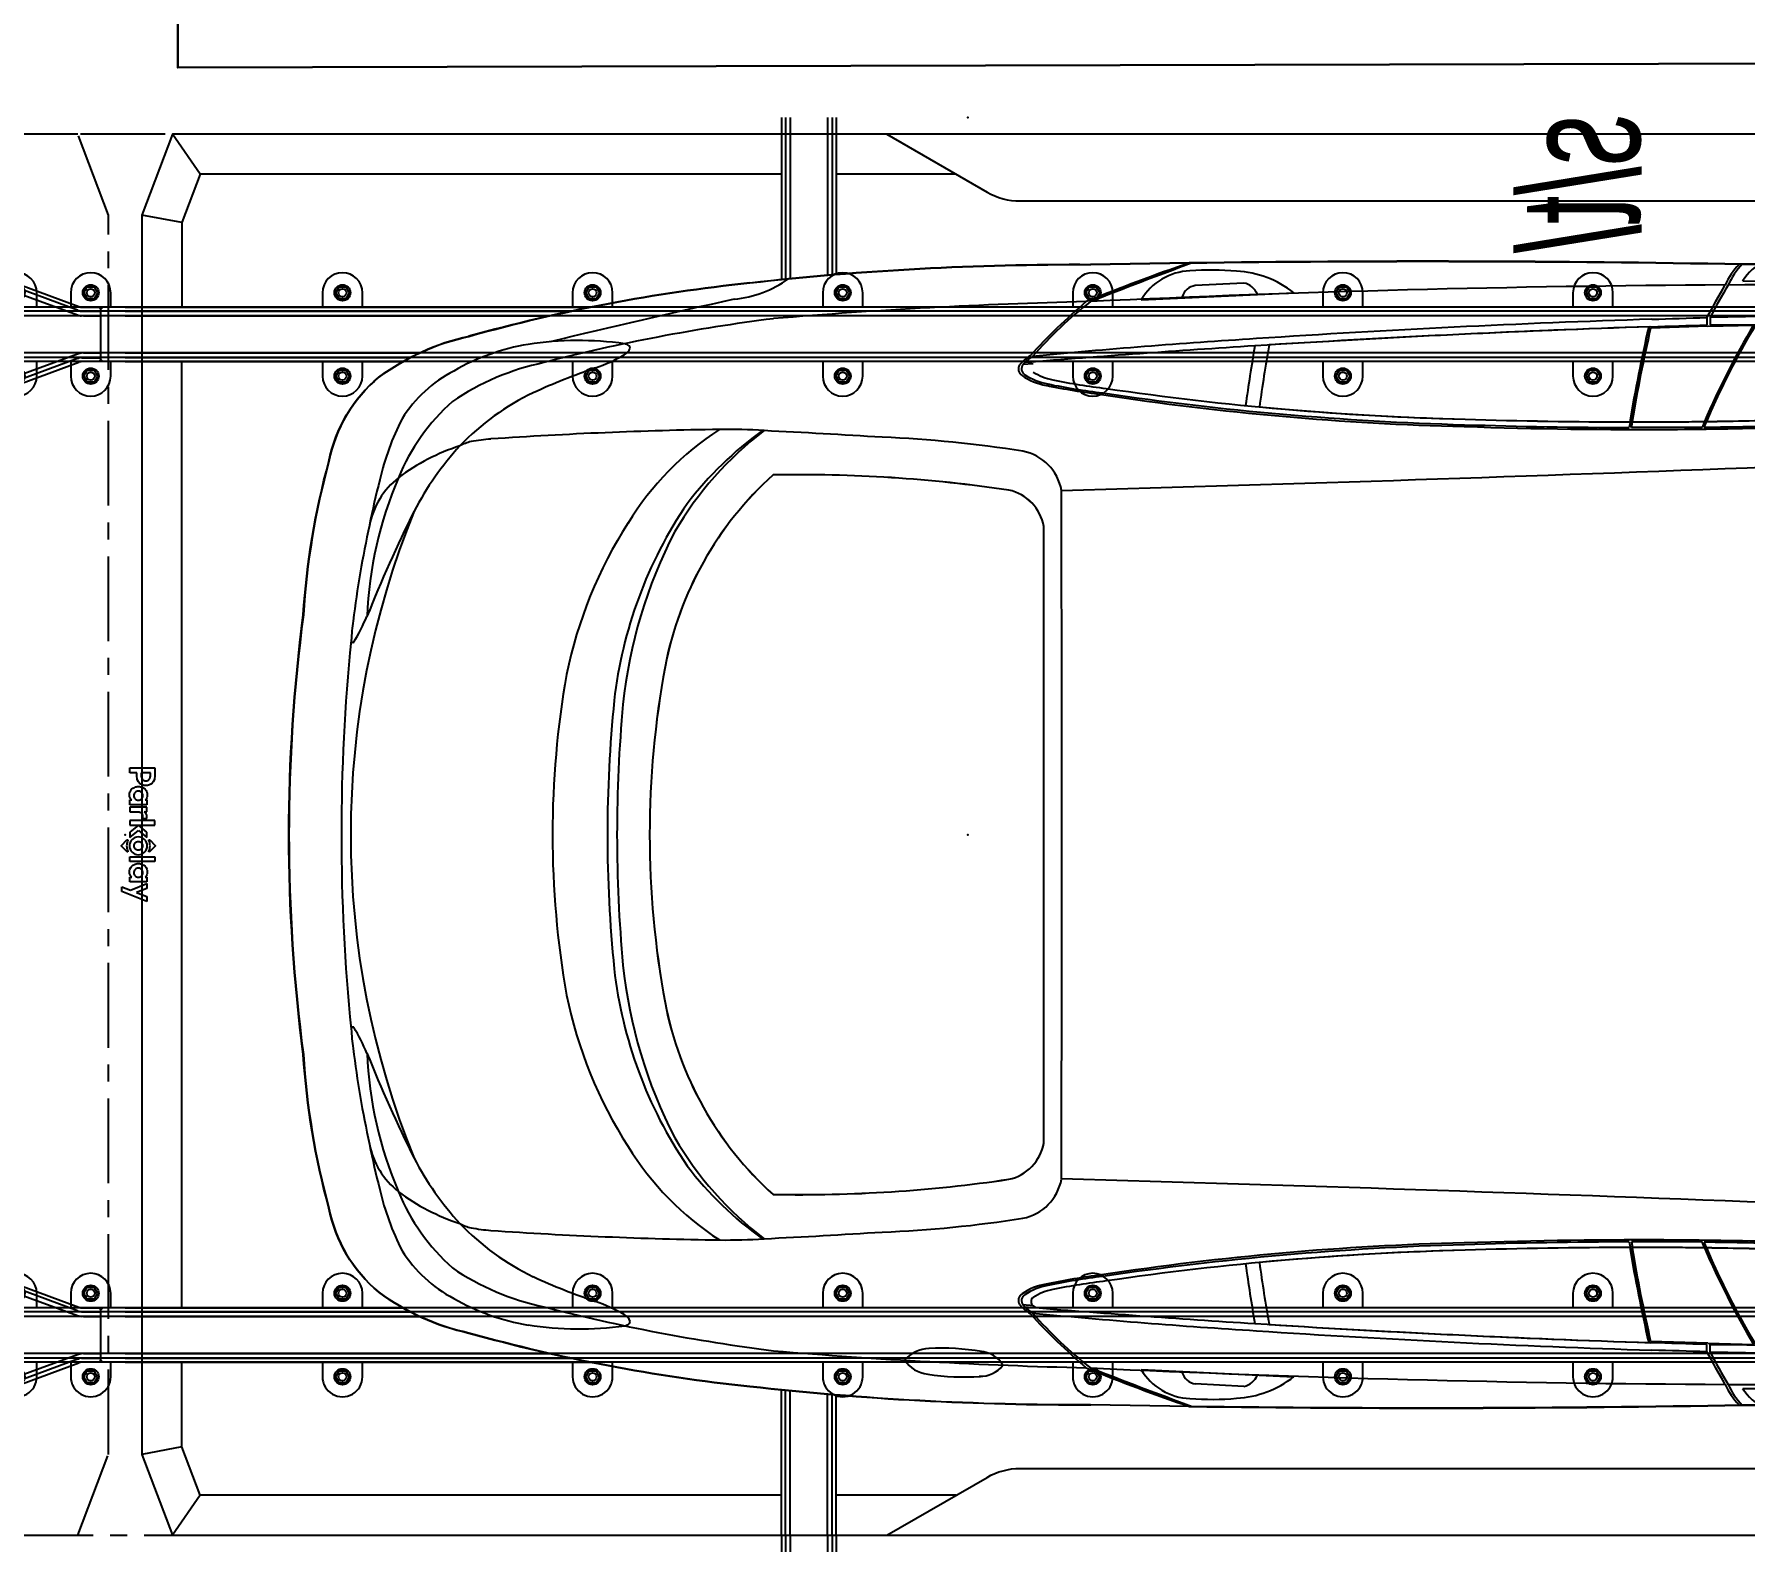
# Model space of a CAD drawing. Header units: metres. Extents: x 22161 to 254982, y -319656 to -11038.
# Drawn here: x 63845 to 64101.5, y -26076 to -25848.5 of the extents above; entities that cross this region are included whole.
import ezdxf

# ---------------------------------------------------------------- set-up
doc = ezdxf.new("R2010")
doc.units = ezdxf.units.M
doc.linetypes.add('CENTERX2', pattern=[20.32, 12.7, -2.54, 2.54, -2.54])
for name, color, linetype in [('A_Safety', 240, 'Continuous'), ('H_Hatch_Beton', 5, 'Continuous'), ('Hatch_Grey_1', 9, 'Continuous'), ('j', 4, 'Continuous'), ('PMX25-CAR', 254, 'Continuous'), ('PMX25-HELPER', 8, 'CENTERX2'), ('PMX25-LOGO', 7, 'Continuous')]:
    doc.layers.add(name, color=color, linetype=linetype)
for name, color, linetype, true_color in [('PMX25-MODEL', 7, 'Continuous', 0xf64b32), ('PMX25-RAIL', 7, 'Continuous', 0xffcc5a), ('PMX25-SDP', 7, 'Continuous', 0x00b7c8)]:
    doc.layers.add(name, color=color, linetype=linetype, true_color=true_color)
doc.styles.add('ITALIC', font='italic.shx')
doc.styles.add('V5_Heb_Normal', font='sivan_m.shx', dxfattribs={"height": 20})
doc.dimstyles.new('dim-a-100', dxfattribs={"dimtxt": 40, "dimasz": 1, "dimexe": 10, "dimexo": 0, "dimgap": 6, "dimtad": 0, "dimdec": 0, "dimrnd": 5, "dimzin": 0, "dimdsep": 46, "dimtxsty": 'ITALIC', "dimblk1": 'R', "dimblk2": 'R', "dimsah": 1, "dimcen": 0.01, "dimse1": 1, "dimse2": 1, "dimclrd": 1, "dimclrt": 3, "dimadec": 0, "dimazin": 0, "dimtfac": 1, "dimtdec": 0, "dimtix": 1, "dimtmove": 2, "dimatfit": 3, "dimldrblk": 'R', "dimfxl": 1, "dimtolj": 1, "dimtzin": 0, "dimarcsym": 0})

# ---------------------------------------------------------------- blocks, each defined once
blk = doc.blocks.new('R')
blk.add_line((0, 6), (0, -6))
blk.add_circle((0, 0), 2)
blk = doc.blocks.new('*D9490')
at = {"layer": 'Defpoints', "color": 0}
for p in [(22160.54, -11038.28), (254981.96, -319594.12), (254889.51, -319637.39)]:
    blk.add_point(p, dxfattribs=at)
at = {"layer": 'j', "color": 1, "lineweight": -2}
for p, q in [((254969.25, -319577.26), (254889.51, -319637.39)), ((254970.04, -319576.66), (254970.84, -319576.06)), ((254888.71, -319637.99), (254887.92, -319638.59))]:
    blk.add_line(p, q, dxfattribs=at)
for p, rotation in [((254969.25, -319577.26), 217.0216487905008), ((254889.51, -319637.39), 37.02164879050087)]:
    blk.add_blockref('R', p, dxfattribs=dict(at, rotation=rotation))
at = {"layer": 'j', "color": 3, "insert": (254929.38, -319607.33), "char_height": 40, "attachment_point": 5, "rotation": 217.0216, "style": 'ITALIC'}
blk.add_mtext('\\A1;100', dxfattribs=at)
blk = doc.blocks.new('RAIL-ANCHOR--TOP-COMP-PMX25')
at = {"layer": 'PMX25-RAIL'}
for p, q in [((-1.04, 12.5), (-0.52, 13.4)), ((-0.52, 13.4), (0.52, 13.4)), ((1.04, 12.5), (0.52, 13.4)), ((-3, 12.5), (-3, 10.32)), ((-0.52, 11.6), (-1.04, 12.5)), ((0.52, 11.6), (-0.52, 11.6)), ((1.04, 12.5), (0.52, 11.6)), ((3, 10.32), (3, 12.5)), ((-3, 2.17), (-3, 0)), ((-1.04, 0), (-0.52, 0.9)), ((-0.52, -0.9), (-1.04, 0)), ((-0.52, 0.9), (0.52, 0.9)), ((1.04, 0), (0.52, 0.9)), ((1.04, 0), (0.52, -0.9)), ((3, 0), (3, 2.17)), ((0.52, -0.9), (-0.52, -0.9))]:
    blk.add_line(p, q, dxfattribs=at)
for centre, radius in [((0, 12.5), 1.2), ((0, 12.5), 0.6), ((0, 0), 1.2), ((0, 0), 0.6)]:
    blk.add_circle(centre, radius, dxfattribs=at)
for centre, start, end in [((0, 12.5), 0, 180), ((0, 0), 180, 0)]:
    blk.add_arc(centre, 3, start, end, dxfattribs=at)
blk = doc.blocks.new('RAIL-JUNC--TOP-COMP-PMX25')
at = {"layer": 'PMX25-HELPER'}
blk.add_circle((0, 0), 7.5, dxfattribs=at)
at = {"layer": 'PMX25-RAIL'}
for p, q in [((-3.78, 20), (-4.08, 19.7)), ((-4.08, 17.11), (-4.08, 19.7)), ((-3.78, 20), (3.78, 20)), ((-3.49, 20), (-3.49, 17.11)), ((-2.78, 20), (-2.78, 17.11)), ((2.78, 20), (2.78, 17.11)), ((3.49, 20), (3.49, 17.11)), ((4.08, 19.7), (3.78, 20)), ((4.08, 19.7), (4.08, 17.11)), ((-4.18, 16.71), (-7.47, 7.82)), ((-6.91, 7.62), (-3.63, 16.51)), ((-2.92, 16.51), (-6.28, 7.38)), ((-4.18, 16.71), (-4.11, 16.9)), ((-3.56, 16.7), (-3.63, 16.51)), ((-2.92, 16.51), (-2.85, 16.7)), ((2.92, 16.51), (2.85, 16.7)), ((2.92, 16.51), (6.28, 7.38)), ((3.56, 16.7), (3.63, 16.51)), ((6.91, 7.62), (3.63, 16.51)), ((4.11, 16.9), (4.18, 16.71)), ((4.18, 16.71), (7.47, 7.82)), ((-7.82, 7.47), (-16.71, 4.18)), ((-16.51, 3.63), (-7.62, 6.91)), ((-7.38, 6.28), (-16.51, 2.92)), ((7.38, 6.28), (16.51, 2.92)), ((16.51, 3.63), (7.62, 6.91)), ((7.82, 7.47), (16.71, 4.18)), ((-19.7, 4.08), (-20, 3.78)), ((-20, 3.78), (-20, -3.78)), ((-17.11, 3.49), (-20, 3.49)), ((-17.41, 2.77), (-20, 2.77)), ((-19.7, 4.08), (-17.11, 4.08)), ((-17.41, 2.77), (-17.11, 2.77)), ((-16.9, 4.11), (-16.71, 4.18)), ((-16.51, 3.63), (-16.7, 3.56)), ((-16.51, 2.92), (-16.7, 2.85)), ((-16.7, 2.85), (-16.7, 2.85)), ((16.51, 3.63), (16.7, 3.56)), ((16.51, 2.92), (16.7, 2.85)), ((16.7, 2.85), (16.7, 2.85)), ((16.71, 4.18), (16.9, 4.11)), ((17.11, 4.08), (19.7, 4.08)), ((17.11, 3.49), (20, 3.49)), ((17.41, 2.77), (17.11, 2.77)), ((17.41, 2.77), (20, 2.77)), ((20, 3.78), (19.7, 4.08)), ((20, 3.78), (20, -3.78)), ((-17.41, -2.77), (-20, -2.77)), ((-17.11, -3.49), (-20, -3.49)), ((-20, -3.78), (-19.7, -4.08)), ((-17.11, -4.08), (-19.7, -4.08)), ((-17.41, -2.77), (-17.11, -2.77)), ((-16.71, -4.18), (-16.9, -4.11)), ((-7.82, -7.47), (-16.71, -4.18)), ((-16.51, -2.92), (-16.7, -2.85)), ((-16.7, -2.85), (-16.7, -2.85)), ((-16.51, -3.63), (-16.7, -3.56)), ((-7.38, -6.28), (-16.51, -2.92)), ((-16.51, -3.63), (-7.62, -6.91)), ((7.38, -6.28), (16.51, -2.92)), ((16.51, -3.63), (7.62, -6.91)), ((7.82, -7.47), (16.71, -4.18)), ((16.51, -2.92), (16.7, -2.85)), ((16.51, -3.63), (16.7, -3.56)), ((16.7, -2.85), (16.7, -2.85)), ((16.9, -4.11), (16.71, -4.18)), ((17.41, -2.77), (17.11, -2.77)), ((17.11, -3.49), (20, -3.49)), ((19.7, -4.08), (17.11, -4.08)), ((17.41, -2.77), (20, -2.77)), ((19.7, -4.08), (20, -3.78)), ((-6.91, -7.62), (-3.63, -16.51)), ((-2.92, -16.51), (-6.28, -7.38)), ((2.92, -16.51), (6.28, -7.38)), ((6.91, -7.62), (3.63, -16.51)), ((-4.18, -16.71), (-7.47, -7.82)), ((4.18, -16.71), (7.47, -7.82)), ((-4.11, -16.9), (-4.18, -16.71)), ((-4.08, -19.7), (-4.08, -17.11)), ((-3.56, -16.7), (-3.63, -16.51)), ((-3.49, -20), (-3.49, -17.11)), ((-2.92, -16.51), (-2.85, -16.7)), ((-2.78, -20), (-2.78, -17.11)), ((2.78, -20), (2.78, -17.11)), ((2.92, -16.51), (2.85, -16.7)), ((3.49, -20), (3.49, -17.11)), ((3.56, -16.7), (3.63, -16.51)), ((4.08, -17.11), (4.08, -19.7)), ((4.18, -16.71), (4.11, -16.9)), ((-4.08, -19.7), (-3.78, -20)), ((-3.78, -20), (3.78, -20)), ((3.78, -20), (4.08, -19.7))]:
    blk.add_line(p, q, dxfattribs=at)
for centre, radius, start, end in [((-4.69, 17.11), 0.608, 340.2908, 0.007), ((-4.7, 17.11), 1.22, 340.2908, 0.007), ((-3.99, 17.11), 1.22, 340.2908, 0.007), ((3.99, 17.11), 1.22, 179.993, 199.7092), ((4.7, 17.11), 1.22, 179.993, 199.7092), ((4.69, 17.11), 0.608, 179.993, 199.7092), ((-8.03, 8.03), 0.6, 290.2974, 339.7026), ((8.03, 8.03), 0.6, 200.2974, 249.7026), ((-8.03, 8.03), 1.19, 290.2974, 339.7026), ((-8.03, 8.03), 1.87, 290.2974, 339.7131), ((8.03, 8.03), 1.87, 200.2869, 249.7026), ((8.03, 8.03), 1.19, 200.2974, 249.7026), ((-17.11, 4.69), 0.608, 269.993, 289.7092), ((-17.11, 4.7), 1.22, 269.993, 289.7092), ((17.11, 4.7), 1.22, 250.2908, 270.007), ((17.11, 4.69), 0.608, 250.2908, 270.007), ((-17.11, -4.7), 1.22, 70.2908, 90.007), ((-17.11, -4.69), 0.608, 70.2908, 90.007), ((17.11, -4.7), 1.22, 89.993, 109.7092), ((17.11, -4.69), 0.608, 89.993, 109.7092), ((-8.03, -8.03), 0.6, 20.2974, 69.7026), ((-8.03, -8.03), 1.19, 20.2974, 69.7026), ((-8.03, -8.03), 1.87, 20.2869, 69.7026), ((8.03, -8.03), 1.87, 110.2974, 159.7131), ((8.03, -8.03), 1.19, 110.2974, 159.7026), ((8.03, -8.03), 0.6, 110.2974, 159.7026), ((-4.69, -17.11), 0.608, 359.993, 19.7092), ((-4.7, -17.11), 1.22, 359.993, 19.7092), ((-3.99, -17.11), 1.22, 359.993, 19.7092), ((3.99, -17.11), 1.22, 160.2908, 180.007), ((4.7, -17.11), 1.22, 160.2908, 180.007), ((4.69, -17.11), 0.608, 160.2908, 180.007)]:
    blk.add_arc(centre, radius, start, end, dxfattribs=at)
at = {"layer": 'PMX25-RAIL', "extrusion": (0, 0, -1)}
for centre, major_axis in [((-17.11, 3.96), (1.18, 0.2)), ((17.11, -3.96), (-1.18, -0.2))]:
    blk.add_ellipse(centre, major_axis=major_axis, ratio=0.985726, start_param=1.383891, end_param=1.732957, dxfattribs=at)
at = {"layer": 'PMX25-RAIL'}
for centre, major_axis in [((17.11, 3.96), (-1.18, 0.2)), ((-17.11, -3.96), (1.18, -0.2))]:
    blk.add_ellipse(centre, major_axis=major_axis, ratio=0.985726, start_param=1.383891, end_param=1.732957, dxfattribs=at)
blk = doc.blocks.new('RAIL---TOP-COM-PMX25')
at = {"layer": 'PMX25-RAIL'}
for p, q in [((-130, 78.47), (130, 78.47)), ((-130, 77.77), (130, 77.77)), ((-129.7, 79.07), (129.7, 79.07)), ((129.7, 79.07), (130, 78.78)), ((-130, 72.22), (130, 72.22)), ((-130, 71.52), (130, 71.52)), ((-129.7, 70.92), (129.7, 70.92)), ((130, 71.22), (129.7, 70.92)), ((-130, -71.53), (130, -71.53)), ((-129.7, -70.93), (129.7, -70.93)), ((129.7, -70.93), (130, -71.22)), ((-130, -72.23), (130, -72.23)), ((-130, -77.78), (130, -77.78)), ((-130, -78.48), (130, -78.48)), ((-129.7, -79.07), (129.7, -79.07)), ((130, -78.78), (129.7, -79.07))]:
    blk.add_line(p, q, dxfattribs=at)
for name, p in [('RAIL-JUNC--TOP-COMP-PMX25', (150, 75)), ('RAIL-JUNC--TOP-COMP-PMX25', (150, -75)), ('RAIL-ANCHOR--TOP-COMP-PMX25', (-236.25, -81.25)), ('RAIL-ANCHOR--TOP-COMP-PMX25', (-93.75, -81.25)), ('RAIL-ANCHOR--TOP-COMP-PMX25', (-56.25, -81.25)), ('RAIL-ANCHOR--TOP-COMP-PMX25', (-18.75, -81.25)), ('RAIL-ANCHOR--TOP-COMP-PMX25', (18.75, -81.25)), ('RAIL-ANCHOR--TOP-COMP-PMX25', (56.25, -81.25)), ('RAIL-ANCHOR--TOP-COMP-PMX25', (93.75, -81.25)), ('RAIL-ANCHOR--TOP-COMP-PMX25', (131.5, -81.25))]:
    blk.add_blockref(name, p, dxfattribs=at)
for p, rotation in [((-236.25, 81.25), 180), ((-93.75, 81.25), 180), ((-56.25, 81.25), 180), ((-18.75, 81.25), 180), ((18.75, 81.25), 179.9999999999993), ((56.25, 81.25), 179.9999999999993), ((93.75, 81.25), 179.9999999999993), ((131.5, 81.25), 179.9999999999993)]:
    blk.add_blockref('RAIL-ANCHOR--TOP-COMP-PMX25', p, dxfattribs=dict(at, rotation=rotation))
blk = doc.blocks.new('*U13194')
at = {"layer": 'PMX25-HELPER'}
blk.add_lwpolyline([(-250, -92.89), (-245.41, -105), (245.41, -105), (250, -92.89), (250, 92.89), (245.41, 105), (-245.41, 105), (-250, 92.89)], close=True, dxfattribs=at)
for p in [(-252.5, 0), (0, 0), (0, -107.5)]:
    blk.add_point(p, dxfattribs=at)
at = {"layer": 'PMX25-RAIL'}
for p, q in [((-252.5, 79.07), (-170.5, 79.07)), ((-252.5, 78.47), (-170.5, 78.47)), ((-252.5, 77.77), (-170.5, 77.77)), ((-252.5, 72.22), (-170.5, 72.22)), ((-252.5, 71.52), (-170.5, 71.52)), ((-252.5, 70.92), (-170.5, 70.92)), ((-252.5, -70.93), (-170.5, -70.93)), ((-252.5, -71.53), (-170.5, -71.53)), ((-252.5, -72.23), (-170.5, -72.23)), ((-252.5, -77.78), (-170.5, -77.78)), ((-252.5, -78.48), (-170.5, -78.48)), ((-252.5, -79.07), (-170.5, -79.07))]:
    blk.add_line(p, q, dxfattribs=at)
blk.add_blockref('RAIL---TOP-COM-PMX25', (0, 0))
blk = doc.blocks.new('CAR-SEDAN--TOP-DECOR-PMX25')
at = {"layer": 'PMX25-CAR'}
for p, q in [((92.9, 85.71), (107.74, 85.46)), ((9.97, 83), (-12.95, 83.04)), ((84.76, 82.7), (92.06, 82.33)), ((100.16, 80.18), (77.27, 81.25)), ((14.85, 76.42), (-61.83, 77.04)), ((14.85, 77.54), (14.85, 76.43)), ((15.35, 77.53), (15.35, 76.44)), ((15.21, 76.22), (8.34, 76.4)), ((15.21, 76.22), (23.78, 75.96)), ((116.35, 70.61), (116.01, 70.9)), ((116.35, 70.61), (117.89, 70.47)), ((117.61, 70.77), (117.89, 70.47)), ((15.7, 61.95), (16.07, 61.05)), ((26.63, 61.05), (26.5, 61.88)), ((16.07, 61.05), (26.63, 61.05)), ((114.77, 46.21), (114.77, -46.21)), ((15.7, -61.95), (16.07, -61.05)), ((16.07, -61.05), (26.63, -61.05)), ((26.63, -61.05), (26.5, -61.88)), ((116.35, -70.61), (117.89, -70.47)), ((117.61, -70.77), (117.89, -70.47)), ((14.85, -76.42), (-61.83, -77.04)), ((15.21, -76.22), (8.34, -76.4)), ((14.85, -77.54), (14.85, -76.43)), ((15.21, -76.22), (23.78, -75.96)), ((15.35, -77.53), (15.35, -76.44)), ((100.16, -80.18), (77.27, -81.25)), ((9.97, -83), (-12.95, -83.04)), ((84.76, -82.7), (92.06, -82.33)), ((92.9, -85.71), (107.74, -85.46))]:
    blk.add_line(p, q, dxfattribs=at)
blk.add_lwpolyline([(7.44, 85.55, -0.000309), (10.04, 85.52, -0.008053), (92.9, 85.71), (107.74, 85.46, -0.029408), (158.85, 82.71, -0.042052), (200.97, 74.71, -0.105095), (214.46, 68.59, -0.171896), (221.96, 55.97, -0.050927), (225.79, 32.94, -0.065564), (225.79, -32.94, -0.050927), (221.96, -55.97, -0.171896), (214.46, -68.59, -0.105095), (200.97, -74.71, -0.042052), (158.85, -82.71, -0.029408), (107.74, -85.46), (92.9, -85.71, -0.008053), (10.04, -85.52, -0.000309), (7.44, -85.55, -0.150488)], format="xyb", dxfattribs=at)
for points in [[(-61.83, 77.04), (-69.56, 76.9), (-67.01, 70.6, 0.014822), (-33.89, 64.94, 0.030043), (2.58, 62.22, 0.004063), (15.41, 61.95, 0.035411), (8, 76.48)], [(24.02, 76.14, -0.016235), (26.84, 61.88, 0.00745), (51.57, 62.29, 0.017199), (82.43, 64.13, 0.008624), (80.99, 73.42, 0.007485)], [(119.99, 51.66, 0.304088), (114.77, 46.21), (114.77, -46.21, 0.304088), (119.99, -51.66, 0.041268), (155.35, -53.93, 0.163886), (171.55, -25.17, 0.091893), (171.55, 25.17, 0.163886), (155.35, 53.93, 0.041268)], [(-33.89, -64.94, 0.014822), (-67.01, -70.6), (-69.56, -76.9), (-61.83, -77.04), (8, -76.48, 0.035411), (15.41, -61.95, 0.004063), (2.58, -62.22, 0.030043)], [(26.84, -61.88, -0.016235), (24.02, -76.14, 0.007485), (80.99, -73.42, 0.008624), (82.43, -64.13, 0.017199), (51.57, -62.29, 0.00745)]]:
    blk.add_lwpolyline(points, format="xyb", close=True, dxfattribs=at)
for centre, radius, start, end in [((2.6, 78.21), 8.8, 33.0251, 90.7991), ((-18.09, -2016.01), 2101.72, 89.23306, 89.30384), ((57.56, -2486.34), 2572.3, 89.21283, 91.05848), ((2.65, 78.26), 10.35, 23.5779, 44.4636), ((1.91, 77.34), 11.85, 25.2884, 43.4409), ((89.55, 45.56), 39.09, 85.1459, 95.4212), ((-279.21, -917.89), 1070.23, 68.80125, 69.67692), ((6.92, -167.26), 267.19, 67.6811, 71.2298), ((109.94, -350.04), 435.5, 83.5521, 90.29), ((-4.41, -5391.94), 5474.37, 89.82676, 90.65722), ((-52.81, 43.02), 75.96, 27.0266, 31.2322), ((0.71, -2199.41), 2281.85, 87.31052, 89.70092), ((380.81, 284.7), 420.1, 208.7857, 209.5474), ((86.59, 69.48), 15.01, 92.8336, 128.4058), ((85.39, 79.88), 2.89, 102.5121, 156.3046), ((91.62, 79.86), 2.51, 18.3022, 80.0312), ((92.58, 75.72), 8.8, 30.4462, 88.2202), ((132.45, -171.21), 255.29, 74.431, 84.063), ((66.44, 27.68), 66.62, 41.3553, 51.6379), ((89.55, -698.99), 779.13, 85.15985, 88.61477), ((50.7, 11.52), 89.47, 42.3548, 49.8521), ((124.27, 77), 4.2, 87.5979, 143.4152), ((126.78, 46.99), 34.3, 80.9538, 94.1886), ((131.65, 76.08), 4.81, 34.0026, 83.7533), ((-34.75, -2318.22), 2396.27, 88.81394, 90.83629), ((108.58, 2941.38), 2865.37, 268.13548, 268.30047), ((-31.97, -1655.66), 1733.83, 86.20281, 88.16358), ((124.5, 81.66), 4.2, 210.8879, 266.7052), ((129.98, 111.28), 34.3, 260.1145, 273.3493), ((131.93, 81.85), 4.81, 270.5498, 320.3005), ((120.49, -197.99), 277.54, 75.5537, 82.7962), ((-90.75, 16.97), 115.3, 22.4976, 31.0717), ((-90.47, 16.97), 115.3, 22.9596, 31.0262), ((44.67, 819.76), 743.9, 267.74093, 268.38698), ((-38.56, -1828.16), 1905.33, 86.33841, 88.1264), ((-194.41, 25.64), 223.91, 9.3153, 12.9871), ((-194.12, 25.64), 223.91, 9.0956, 13.0385), ((193.31, 39.9), 35.64, 53.5971, 77.5949), ((-187.4, 27.17), 272.35, 7.7985, 9.7757), ((18.61, -953.11), 1029.48, 84.54654, 86.42201), ((-183.03, 27.41), 270.07, 7.8575, 9.7787), ((-40.59, -1863.66), 1940.89, 85.32494, 86.34579), ((177.24, 72.93), 0.469, 129.2513, 176.9497), ((178.45, 73.54), 1.78, 199.2077, 244.3684), ((178.1, 71.73), 1.95, 104.9203, 126.3831), ((184.48, 24.02), 50.06, 81.2711, 97.8931), ((190.51, 94.4), 25.87, 240.2717, 250.7282), ((186.64, 40.72), 33.23, 60.0524, 80.5948), ((111.73, 76.66), 8.64, 281.3583, 302.3899), ((115.88, 69.99), 0.786, 307.5335, 52.783), ((112.71, 65.87), 6.93, 45.0659, 57.3941), ((113.26, 66.13), 6.69, 39.9295, 57.8756), ((117.1, 69.84), 1.01, 299.4491, 38.8727), ((117.47, 69.8), 1.11, 299.3514, 34.4026), ((148.77, -26.76), 102.28, 65.4151, 71.057), ((181.75, 32.93), 38.67, 55.877, 78.0896), ((193.93, 51.64), 20.15, 32.1506, 62.5032), ((40.15, 511.61), 449.47, 271.4558, 278.3489), ((93.61, 166.1), 99.9, 276.7852, 281.4395), ((93.66, 167.07), 101.59, 276.9364, 281.6426), ((93.58, 167.95), 102.72, 277.0023, 281.7071), ((112.12, 77.58), 10.22, 281.5451, 302.4414), ((112.71, 76.73), 9.53, 280.3524, 303.9003), ((200.4, 51.69), 21.98, 11.2056, 50.22), ((38.45, 523.63), 462.36, 271.641, 278.3926), ((41.02, 491.93), 430.88, 271.423, 278.6866), ((174.96, 32.14), 37.84, 43.7152, 64.3709), ((182.32, 41.42), 31.62, 22.4936, 48.0772), ((25.63, 851.85), 789.97, 268.32799, 269.25734), ((25.63, 851.85), 789.97, 269.27979, 269.55469), ((25.68, 892.06), 830.18, 269.57288, 270.05711), ((25.68, 892.06), 830.18, 270.07421, 271.78768), ((175.84, 44.38), 39.48, 12.9085, 27.0964), ((25.17, 834.52), 773.77, 268.31692, 269.60026), ((25.29, 839.27), 778.24, 268.31952, 269.29918), ((25.13, 878.59), 817.84, 269.62504, 271.86362), ((25.29, 879.47), 818.43, 270.11773, 271.848), ((146.32, -121.67), 181.4, 92.3174, 99.017), ((238.15, -1542.03), 1604.67, 92.90937, 93.54287), ((162.27, -27.42), 88.18, 89.2731, 93.6198), ((125.23, 19.24), 51.95, 30.2777, 52.7207), ((125.29, 16.73), 54.1, 37.4412, 54.1701), ((153.16, -599.43), 660.26, 86.13621, 89.11285), ((139.54, 23.72), 44.04, 31.4915, 57.2212), ((195.54, 31.49), 27.91, 79.4948, 85.6599), ((119.27, 50.35), 7.27, 100.9038, 169.9775), ((198.64, 51.37), 7.83, 62.0609, 75.2343), ((192.41, 27.84), 32.02, 53.3329, 71.9981), ((167.87, 26.76), 46.69, 27.7511, 42.4711), ((377.05, 9593.06), 9545.13, 267.772041, 268.409436), ((151.4, -161.06), 215.02, 88.9472, 98.3998), ((120.76, 15.5), 51.7, 10.7856, 48.0145), ((111.11, 25.71), 114.9, 3.6064, 15.2679), ((36582.53, 0), 36470.46, 179.918916, 180.081084), ((121.44, 45.05), 6.77, 102.4032, 170.0587), ((204.01, 44.04), 12.09, 11.1246, 51.5606), ((157.38, 30.31), 58.91, 2.3622, 23.2046), ((70.22, 16.77), 148.64, 11.4902, 14.1867), ((113.57, 12.6), 66.04, 6.5279, 34.0955), ((121.46, 10.92), 66.16, 11.4325, 32.7677), ((90.07, 0), 128.61, 337.8449, 22.1551), ((30.73, -40.87), 199.58, 21.6408, 26.6018), ((71.88, 14.49), 147.48, 6.8321, 12.4866), ((106.09, 12.14), 72.15, 5.882, 27.4799), ((248.58, 46.72), 35.23, 203.3989, 210.465), ((179.01, 26.54), 39.69, 3.7238, 7.9632), ((-24.32, 0), 252.26, 352.4977, 7.5023), ((218.35, 29.1), 0.27, 239.4556, 4.0705), ((-68.02, 0.01), 288.11, 354.2027, 5.7986), ((35.73, 0), 138.13, 349.4993, 10.5007), ((50.76, 0), 137.67, 349.9468, 10.0532), ((-34, 0), 212.76, 354.7316, 5.2684), ((-16.94, 0), 197.14, 354.1451, 5.8549), ((113.57, -12.6), 66.04, 325.9045, 353.4721), ((106.09, -12.14), 72.15, 332.5201, 354.118), ((120.76, -15.5), 51.7, 311.9855, 349.2144), ((121.46, -10.92), 66.16, 327.2323, 348.5675), ((248.58, -46.72), 35.23, 149.535, 156.6011), ((218.35, -29.1), 0.27, 355.9295, 120.5444), ((179.01, -26.54), 39.69, 352.0368, 356.2762), ((30.73, 40.87), 199.58, 333.3982, 338.3592), ((157.38, -30.31), 58.91, 336.7954, 357.6378), ((71.88, -14.49), 147.48, 347.5134, 353.1679), ((111.11, -25.71), 114.9, 344.7321, 356.3936), ((125.23, -19.24), 51.95, 307.2793, 329.7223), ((121.44, -45.05), 6.77, 189.9413, 257.5968), ((139.54, -23.72), 44.04, 302.7788, 328.5085), ((167.87, -26.76), 46.69, 317.5289, 332.2489), ((204.01, -44.04), 12.09, 308.4394, 348.8754), ((70.22, -16.77), 148.64, 345.8133, 348.5098), ((125.29, -16.73), 54.1, 305.8299, 322.5588), ((377.05, -9593.06), 9545.13, 91.590564, 92.227959), ((119.27, -50.35), 7.27, 190.0225, 259.0962), ((151.4, 161.06), 215.02, 261.6002, 271.0528), ((192.41, -27.84), 32.02, 288.0019, 306.6671), ((182.32, -41.42), 31.62, 311.9228, 337.5064), ((175.84, -44.38), 39.48, 332.9036, 347.0915), ((200.4, -51.69), 21.98, 309.78, 348.7944), ((146.32, 121.67), 181.4, 260.983, 267.6826), ((174.96, -32.14), 37.84, 295.6291, 316.2848), ((195.54, -31.49), 27.91, 274.3401, 280.5052), ((198.64, -51.37), 7.83, 284.7657, 297.9391), ((25.17, -834.52), 773.77, 90.39974, 91.68308), ((25.29, -839.27), 778.24, 90.70082, 91.68048), ((-90.75, -16.97), 115.3, 328.9283, 337.5024), ((25.13, -878.59), 817.84, 88.13638, 90.37496), ((-194.12, -25.64), 223.91, 346.9615, 350.9044), ((25.29, -879.47), 818.43, 88.152, 89.88227), ((38.45, -523.63), 462.36, 81.6074, 88.359), ((41.02, -491.93), 430.88, 81.3134, 88.577), ((238.15, 1542.03), 1604.67, 266.45713, 267.09063), ((162.27, 27.42), 88.18, 266.3802, 270.7269), ((153.16, 599.43), 660.26, 270.88715, 273.86379), ((25.63, -851.85), 789.97, 90.74266, 91.67201), ((-90.47, -16.97), 115.3, 328.9738, 337.0404), ((25.63, -851.85), 789.97, 90.44531, 90.72021), ((25.68, -892.06), 830.18, 89.94289, 90.42712), ((-194.41, -25.64), 223.91, 347.0129, 350.6847), ((25.68, -892.06), 830.18, 88.21232, 89.92579), ((40.15, -511.61), 449.47, 81.6511, 88.5442), ((193.93, -51.64), 20.15, 297.4968, 327.8494), ((-187.4, -27.17), 272.35, 350.2243, 352.2015), ((-183.03, -27.41), 270.07, 350.2213, 352.1425), ((93.66, -167.07), 101.59, 78.3574, 83.0636), ((93.58, -167.95), 102.72, 78.2929, 82.9977), ((148.77, 26.76), 102.28, 288.943, 294.5849), ((181.75, -32.93), 38.67, 281.9104, 304.123), ((93.61, -166.1), 99.9, 78.5605, 83.2148), ((111.73, -76.66), 8.64, 57.6101, 78.6417), ((112.12, -77.58), 10.22, 57.5586, 78.4549), ((112.71, -76.73), 9.53, 56.0997, 79.6476), ((117.1, -69.84), 1.01, 321.1273, 60.5509), ((117.47, -69.8), 1.11, 325.5974, 60.6486), ((193.31, -39.9), 35.64, 282.4051, 306.4029), ((18.61, 953.11), 1029.48, 273.57799, 275.45346), ((-40.59, 1863.66), 1940.89, 273.65421, 274.67506), ((66.44, -27.68), 66.62, 308.3621, 318.6447), ((50.7, -11.52), 89.47, 310.1479, 317.6452), ((112.71, -65.87), 6.93, 302.6059, 314.9341), ((113.26, -66.13), 6.69, 302.1244, 320.0705), ((120.49, 197.99), 277.54, 277.2038, 284.4463), ((190.51, -94.4), 25.87, 109.2718, 119.7283), ((186.64, -40.72), 33.23, 279.4052, 299.9476), ((-31.97, 1655.66), 1733.83, 271.83642, 273.79719), ((-38.56, 1828.16), 1905.33, 271.8736, 273.66159), ((-234.39, 1694.69), 1818.51, 282.56403, 283.45609), ((178.45, -73.54), 1.78, 115.6316, 160.7923), ((177.24, -72.93), 0.469, 183.0503, 230.7487), ((178.1, -71.73), 1.95, 233.6169, 255.0797), ((184.48, -24.02), 50.06, 262.1069, 278.7289), ((44.67, -819.76), 743.9, 91.61302, 92.25907), ((132.45, 171.21), 255.29, 275.937, 285.569), ((-34.75, 2318.22), 2396.27, 269.16371, 271.18606), ((-52.81, -43.02), 75.96, 328.7678, 332.9734), ((380.81, -284.7), 420.1, 150.4526, 151.2143), ((108.58, -2941.38), 2865.37, 91.69953, 91.86452), ((89.55, 698.99), 779.13, 271.38523, 274.84015), ((-4.41, 5391.94), 5474.37, 269.34278, 270.17324), ((0.71, 2199.41), 2281.85, 270.29908, 272.68948), ((86.59, -69.48), 15.01, 231.5942, 267.1664), ((85.39, -79.88), 2.89, 203.6954, 257.4879), ((91.62, -79.86), 2.51, 279.9688, 341.6978), ((-279.21, 917.89), 1070.23, 290.32308, 291.19875), ((92.58, -75.72), 8.8, 271.7798, 329.5538), ((6.92, 167.26), 267.19, 288.7702, 292.3189), ((162.84, -97.04), 16.85, 95.6452, 125.5224), ((2.6, -78.21), 8.8, 269.2009, 326.9749), ((2.65, -78.26), 10.35, 315.5364, 336.4221), ((1.91, -77.34), 11.85, 316.5591, 334.7116), ((89.55, -45.56), 39.09, 264.5788, 274.8541), ((109.94, 350.04), 435.5, 269.71, 276.4479), ((-18.09, 2016.01), 2101.72, 270.69616, 270.76694), ((57.56, 2486.34), 2572.3, 268.94152, 270.78717)]:
    blk.add_arc(centre, radius, start, end, dxfattribs=at)
blk = doc.blocks.new('LOGO----DECOR-PMX25')
at = {"layer": 'PMX25-LOGO'}
for p, q in [((-10, 2.13), (-8.71, 2.13)), ((-10, -1.62), (-10, 2.13)), ((-9.29, 1.47), (-9.29, 0.11)), ((-8.76, 1.47), (-9.29, 1.47)), ((-9.29, 0.11), (-8.76, 0.11)), ((-8.61, 1.46), (-8.76, 1.47)), ((-8.76, 0.11), (-8.61, 0.13)), ((-8.71, 2.13), (-8.43, 2.11)), ((-8.48, 1.42), (-8.61, 1.46)), ((-8.61, 0.13), (-8.48, 0.17)), ((-8.36, 1.35), (-8.48, 1.42)), ((-8.48, 0.17), (-8.36, 0.23)), ((-8.43, 2.11), (-8.3, 2.07)), ((-8.26, 1.27), (-8.36, 1.35)), ((-8.36, 0.23), (-8.26, 0.31)), ((-8.3, 2.07), (-8.17, 2.03)), ((-8.19, 1.17), (-8.26, 1.27)), ((-8.26, 0.31), (-8.19, 0.41)), ((-8.13, 1.05), (-8.19, 1.17)), ((-8.19, 0.41), (-8.13, 0.53)), ((-8.17, 2.03), (-7.94, 1.9)), ((-8.09, 0.93), (-8.13, 1.05)), ((-8.13, 0.53), (-8.09, 0.66)), ((-8.08, 0.79), (-8.09, 0.93)), ((-8.09, 0.66), (-8.08, 0.79)), ((-7.94, 1.9), (-7.74, 1.74)), ((-7.74, 1.74), (-7.58, 1.55)), ((-7.58, 0.04), (-7.74, -0.16)), ((-7.58, 1.55), (-7.46, 1.32)), ((-7.46, 0.27), (-7.58, 0.04)), ((-7.46, 1.32), (-7.38, 1.06)), ((-7.38, 0.52), (-7.46, 0.27)), ((-7.38, 1.06), (-7.36, 0.79)), ((-7.36, 0.79), (-7.38, 0.52)), ((-7.19, -0.02), (-7.16, 0.13)), ((-7.16, 0.13), (-7.11, 0.26)), ((-7.11, 0.26), (-6.98, 0.49)), ((-6.98, 0.49), (-6.82, 0.68)), ((-6.82, 0.68), (-6.62, 0.82)), ((-6.62, 0.82), (-6.41, 0.92)), ((-6.42, 0.06), (-6.48, -0.05)), ((-6.33, 0.17), (-6.42, 0.06)), ((-6.41, 0.92), (-6.19, 0.98)), ((-6.23, 0.25), (-6.33, 0.17)), ((-6.11, 0.31), (-6.23, 0.25)), ((-6.19, 0.98), (-5.97, 1)), ((-5.98, 0.35), (-6.11, 0.31)), ((-5.84, 0.36), (-5.98, 0.35)), ((-5.97, 1), (-5.74, 0.98)), ((-5.71, 0.35), (-5.84, 0.36)), ((-5.74, 0.98), (-5.53, 0.92)), ((-5.58, 0.31), (-5.71, 0.35)), ((-5.47, 0.24), (-5.58, 0.31)), ((-5.53, 0.92), (-5.35, 0.82)), ((-5.37, 0.16), (-5.47, 0.24)), ((-5.29, 0.06), (-5.37, 0.16)), ((-5.35, 0.82), (-5.21, 0.7)), ((-5.23, -0.06), (-5.29, 0.06)), ((-5.21, 0.7), (-5.21, 0.95)), ((-5.21, 0.95), (-4.5, 0.95)), ((-4.5, 0.95), (-4.5, -1.62)), ((-3.41, 0.95), (-4.11, 0.95)), ((-4.11, 0.95), (-4.11, -1.62)), ((-3.41, 0.53), (-3.41, 0.95)), ((-3.36, 0.62), (-3.41, 0.53)), ((-3.37, -0.03), (-3.32, 0.06)), ((-3.29, 0.71), (-3.36, 0.62)), ((-3.32, 0.06), (-3.26, 0.13)), ((-3.22, 0.78), (-3.29, 0.71)), ((-3.26, 0.13), (-3.19, 0.19)), ((-3.14, 0.84), (-3.22, 0.78)), ((-3.19, 0.19), (-3.11, 0.23)), ((-3.05, 0.89), (-3.14, 0.84)), ((-3.11, 0.23), (-3.02, 0.26)), ((-2.94, 0.92), (-3.05, 0.89)), ((-3.02, 0.26), (-2.92, 0.27)), ((-2.83, 0.94), (-2.94, 0.92)), ((-2.92, 0.27), (-2.42, 0.27)), ((-2.7, 0.95), (-2.83, 0.94)), ((-2.42, 0.95), (-2.7, 0.95)), ((-2.42, 0.27), (-2.42, 0.95)), ((-1.42, 2.13), (-2.13, 2.13)), ((-2.13, 2.13), (-2.13, -1.62)), ((-1.42, -1.62), (-1.42, 2.13)), ((-0.37, 0.95), (-1.42, -0.33)), ((-0.61, -0.33), (0.44, 0.95)), ((0.44, 0.95), (-0.37, 0.95)), ((0.44, 0.19), (0.36, -0.06)), ((0.56, 0.41), (0.44, 0.19)), ((0.72, 0.61), (0.56, 0.41)), ((0.92, 0.77), (0.72, 0.61)), ((0.77, 1.32), (0.79, 1.37)), ((0.78, 1.26), (0.77, 1.32)), ((0.81, 1.24), (0.78, 1.26)), ((0.79, 1.37), (1.61, 2.19)), ((0.85, 1.23), (0.81, 1.24)), ((0.89, 1.24), (0.85, 1.23)), ((1.07, 1.32), (0.89, 1.24)), ((1.15, 0.9), (0.92, 0.77)), ((1.27, 1.37), (1.07, 1.32)), ((1.07, -0.08), (1.13, 0.03)), ((1.13, 0.03), (1.21, 0.12)), ((1.4, 0.98), (1.15, 0.9)), ((1.21, 0.12), (1.3, 0.2)), ((1.46, 1.41), (1.27, 1.37)), ((1.3, 0.2), (1.41, 0.26)), ((1.67, 1), (1.4, 0.98)), ((1.41, 0.26), (1.54, 0.3)), ((1.67, 1.42), (1.46, 1.41)), ((1.54, 0.3), (1.67, 0.31)), ((1.61, 2.19), (1.67, 2.21)), ((1.67, 2.21), (1.73, 2.19)), ((1.87, 1.41), (1.67, 1.42)), ((1.94, 0.98), (1.67, 1)), ((1.67, 0.31), (1.8, 0.3)), ((1.73, 2.19), (2.54, 1.37)), ((1.8, 0.3), (1.92, 0.26)), ((2.07, 1.37), (1.87, 1.41)), ((1.92, 0.26), (2.03, 0.2)), ((2.19, 0.9), (1.94, 0.98)), ((2.03, 0.2), (2.13, 0.12)), ((2.26, 1.32), (2.07, 1.37)), ((2.13, 0.12), (2.2, 0.03)), ((2.41, 0.77), (2.19, 0.9)), ((2.2, 0.03), (2.26, -0.08)), ((2.45, 1.24), (2.26, 1.32)), ((2.61, 0.61), (2.41, 0.77)), ((2.48, 1.23), (2.45, 1.24)), ((2.52, 1.24), (2.48, 1.23)), ((2.55, 1.26), (2.52, 1.24)), ((2.54, 1.37), (2.57, 1.32)), ((2.57, 1.32), (2.55, 1.26)), ((2.78, 0.41), (2.61, 0.61)), ((2.9, 0.19), (2.78, 0.41)), ((2.98, -0.06), (2.9, 0.19)), ((3.31, 2.13), (4.01, 2.13)), ((3.31, -1.62), (3.31, 2.13)), ((4.01, 2.13), (4.01, -1.62)), ((4.37, -0.02), (4.4, 0.13)), ((4.4, 0.13), (4.45, 0.26)), ((4.45, 0.26), (4.58, 0.49)), ((4.58, 0.49), (4.74, 0.68)), ((4.74, 0.68), (4.93, 0.82)), ((4.93, 0.82), (5.15, 0.92)), ((5.14, 0.06), (5.08, -0.05)), ((5.23, 0.17), (5.14, 0.06)), ((5.15, 0.92), (5.37, 0.98)), ((5.33, 0.25), (5.23, 0.17)), ((5.45, 0.31), (5.33, 0.25)), ((5.37, 0.98), (5.59, 1)), ((5.58, 0.35), (5.45, 0.31)), ((5.72, 0.36), (5.58, 0.35)), ((5.59, 1), (5.82, 0.98)), ((5.85, 0.35), (5.72, 0.36)), ((5.82, 0.98), (6.03, 0.92)), ((5.98, 0.31), (5.85, 0.35)), ((6.09, 0.24), (5.98, 0.31)), ((6.03, 0.92), (6.21, 0.82)), ((6.19, 0.16), (6.09, 0.24)), ((6.27, 0.06), (6.19, 0.16)), ((6.21, 0.82), (6.35, 0.7)), ((6.32, -0.06), (6.27, 0.06)), ((6.35, 0.7), (6.35, 0.95)), ((6.35, 0.95), (7.06, 0.95)), ((7.06, 0.95), (7.06, -1.62)), ((8.33, -1.51), (7.31, 0.95)), ((7.31, 0.95), (8.05, 0.95)), ((8.05, 0.95), (8.68, -0.63)), ((10, 0.95), (8.51, -2.81)), ((8.68, -0.63), (9.27, 0.95)), ((9.27, 0.95), (10, 0.95)), ((-9.29, -1.62), (-10, -1.62)), ((-8.71, -0.55), (-9.29, -0.55)), ((-9.29, -0.55), (-9.29, -1.62)), ((-8.43, -0.52), (-8.71, -0.55)), ((-8.3, -0.49), (-8.43, -0.52)), ((-8.17, -0.44), (-8.3, -0.49)), ((-7.94, -0.32), (-8.17, -0.44)), ((-7.74, -0.16), (-7.94, -0.32)), ((-7.22, -0.33), (-7.21, -0.17)), ((-7.21, -0.5), (-7.22, -0.33)), ((-7.21, -0.17), (-7.19, -0.02)), ((-7.19, -0.65), (-7.21, -0.5)), ((-7.16, -0.79), (-7.19, -0.65)), ((-7.1, -0.92), (-7.16, -0.79)), ((-6.97, -1.15), (-7.1, -0.92)), ((-6.81, -1.34), (-6.97, -1.15)), ((-6.62, -1.48), (-6.81, -1.34)), ((-6.41, -1.59), (-6.62, -1.48)), ((-6.52, -0.18), (-6.53, -0.33)), ((-6.53, -0.33), (-6.52, -0.47)), ((-6.48, -0.05), (-6.52, -0.18)), ((-6.52, -0.47), (-6.48, -0.6)), ((-6.48, -0.6), (-6.42, -0.72)), ((-6.42, -0.72), (-6.33, -0.82)), ((-6.19, -1.65), (-6.41, -1.59)), ((-6.33, -0.82), (-6.23, -0.9)), ((-6.23, -0.9), (-6.11, -0.97)), ((-5.98, -1.67), (-6.19, -1.65)), ((-6.11, -0.97), (-5.98, -1.01)), ((-5.98, -1.01), (-5.84, -1.02)), ((-5.74, -1.65), (-5.98, -1.67)), ((-5.84, -1.02), (-5.71, -1.01)), ((-5.53, -1.57), (-5.74, -1.65)), ((-5.71, -1.01), (-5.58, -0.97)), ((-5.58, -0.97), (-5.47, -0.9)), ((-5.35, -1.47), (-5.53, -1.57)), ((-5.47, -0.9), (-5.37, -0.82)), ((-5.37, -0.82), (-5.29, -0.72)), ((-5.21, -1.33), (-5.35, -1.47)), ((-5.29, -0.72), (-5.23, -0.6)), ((-5.2, -0.19), (-5.23, -0.06)), ((-5.23, -0.6), (-5.2, -0.47)), ((-5.21, -1.62), (-5.21, -1.33)), ((-5.21, -1.33), (-5.21, -1.33)), ((-4.5, -1.62), (-5.21, -1.62)), ((-5.19, -0.33), (-5.2, -0.19)), ((-5.2, -0.47), (-5.19, -0.33)), ((-4.11, -1.62), (-3.41, -1.62)), ((-3.41, -0.21), (-3.4, -0.12)), ((-3.41, -1.62), (-3.41, -0.21)), ((-3.4, -0.12), (-3.37, -0.03)), ((-2.13, -1.62), (-1.42, -1.62)), ((-1.42, -0.33), (-0.37, -1.62)), ((0.44, -1.62), (-0.61, -0.33)), ((-0.37, -1.62), (0.44, -1.62)), ((0.36, -0.06), (0.33, -0.33)), ((0.33, -0.33), (0.36, -0.6)), ((0.36, -0.6), (0.44, -0.85)), ((0.44, -0.85), (0.56, -1.08)), ((0.56, -1.08), (0.72, -1.28)), ((0.72, -1.28), (0.92, -1.44)), ((0.77, -1.98), (0.78, -1.93)), ((0.79, -2.04), (0.77, -1.98)), ((0.78, -1.93), (0.81, -1.9)), ((1.61, -2.85), (0.79, -2.04)), ((0.81, -1.9), (0.85, -1.89)), ((0.85, -1.89), (0.89, -1.9)), ((0.89, -1.9), (1.07, -1.98)), ((0.92, -1.44), (1.15, -1.56)), ((1.02, -0.33), (1.03, -0.2)), ((1.03, -0.46), (1.02, -0.33)), ((1.03, -0.2), (1.07, -0.08)), ((1.07, -0.59), (1.03, -0.46)), ((1.13, -0.7), (1.07, -0.59)), ((1.07, -1.98), (1.27, -2.04)), ((1.21, -0.79), (1.13, -0.7)), ((1.15, -1.56), (1.4, -1.64)), ((1.3, -0.87), (1.21, -0.79)), ((1.27, -2.04), (1.46, -2.07)), ((1.41, -0.93), (1.3, -0.87)), ((1.4, -1.64), (1.67, -1.67)), ((1.54, -0.97), (1.41, -0.93)), ((1.46, -2.07), (1.67, -2.09)), ((1.67, -0.98), (1.54, -0.97)), ((1.8, -0.97), (1.67, -0.98)), ((1.67, -1.67), (1.94, -1.64)), ((1.67, -2.09), (1.87, -2.07)), ((2.54, -2.04), (1.73, -2.85)), ((1.92, -0.93), (1.8, -0.97)), ((1.87, -2.07), (2.07, -2.04)), ((2.03, -0.87), (1.92, -0.93)), ((1.94, -1.64), (2.19, -1.56)), ((2.13, -0.79), (2.03, -0.87)), ((2.07, -2.04), (2.26, -1.98)), ((2.2, -0.7), (2.13, -0.79)), ((2.19, -1.56), (2.41, -1.44)), ((2.26, -0.59), (2.2, -0.7)), ((2.26, -0.08), (2.3, -0.2)), ((2.3, -0.46), (2.26, -0.59)), ((2.26, -1.98), (2.45, -1.9)), ((2.3, -0.2), (2.31, -0.33)), ((2.31, -0.33), (2.3, -0.46)), ((2.41, -1.44), (2.61, -1.28)), ((2.45, -1.9), (2.48, -1.89)), ((2.48, -1.89), (2.52, -1.9)), ((2.52, -1.9), (2.55, -1.93)), ((2.57, -1.98), (2.54, -2.04)), ((2.55, -1.93), (2.57, -1.98)), ((2.61, -1.28), (2.78, -1.08)), ((2.78, -1.08), (2.9, -0.85)), ((2.9, -0.85), (2.98, -0.6)), ((3, -0.33), (2.98, -0.06)), ((2.98, -0.6), (3, -0.33)), ((4.01, -1.62), (3.31, -1.62)), ((4.34, -0.17), (4.37, -0.02)), ((4.34, -0.33), (4.34, -0.17)), ((4.34, -0.5), (4.34, -0.33)), ((4.37, -0.65), (4.34, -0.5)), ((4.4, -0.79), (4.37, -0.65)), ((4.46, -0.92), (4.4, -0.79)), ((4.59, -1.15), (4.46, -0.92)), ((4.75, -1.34), (4.59, -1.15)), ((4.94, -1.48), (4.75, -1.34)), ((5.15, -1.59), (4.94, -1.48)), ((5.04, -0.18), (5.03, -0.33)), ((5.03, -0.33), (5.04, -0.47)), ((5.08, -0.05), (5.04, -0.18)), ((5.04, -0.47), (5.08, -0.6)), ((5.08, -0.6), (5.14, -0.72)), ((5.14, -0.72), (5.23, -0.82)), ((5.37, -1.65), (5.15, -1.59)), ((5.23, -0.82), (5.33, -0.9)), ((5.33, -0.9), (5.45, -0.97)), ((5.58, -1.67), (5.37, -1.65)), ((5.45, -0.97), (5.58, -1.01)), ((5.58, -1.01), (5.72, -1.02)), ((5.81, -1.65), (5.58, -1.67)), ((5.72, -1.02), (5.85, -1.01)), ((6.03, -1.57), (5.81, -1.65)), ((5.85, -1.01), (5.98, -0.97)), ((5.98, -0.97), (6.09, -0.9)), ((6.21, -1.47), (6.03, -1.57)), ((6.09, -0.9), (6.19, -0.82)), ((6.19, -0.82), (6.27, -0.72)), ((6.35, -1.33), (6.21, -1.47)), ((6.27, -0.72), (6.32, -0.6)), ((6.36, -0.19), (6.32, -0.06)), ((6.32, -0.6), (6.36, -0.47)), ((6.35, -1.62), (6.35, -1.33)), ((6.35, -1.33), (6.35, -1.33)), ((7.06, -1.62), (6.35, -1.62)), ((6.37, -0.33), (6.36, -0.19)), ((6.36, -0.47), (6.37, -0.33)), ((7.8, -2.81), (8.33, -1.51)), ((1.67, -2.88), (1.61, -2.85)), ((1.73, -2.85), (1.67, -2.88)), ((8.51, -2.81), (7.8, -2.81))]:
    blk.add_line(p, q, dxfattribs=at)
blk = doc.blocks.new('*U13186')
at = {"layer": 'PMX25-HELPER'}
blk.add_point((252.5, 0), dxfattribs=at)
at = {"layer": 'PMX25-RAIL'}
for p, q in [((145.92, 105), (145.92, 107.5)), ((146.52, 105), (146.52, 107.5)), ((147.22, 105), (147.22, 107.5)), ((152.77, 105), (152.77, 107.5)), ((153.48, 105), (153.48, 107.5)), ((154.07, 105), (154.07, 107.5)), ((252.5, 79.07), (250, 79.07)), ((252.5, 78.47), (250, 78.47)), ((252.5, 77.77), (250, 77.77)), ((252.5, 72.22), (250, 72.22)), ((252.5, 71.52), (250, 71.52)), ((252.5, 70.92), (250, 70.92)), ((252.5, -70.93), (250, -70.93)), ((252.5, -71.53), (250, -71.53)), ((252.5, -72.23), (250, -72.23)), ((252.5, -77.78), (250, -77.78)), ((252.5, -78.48), (250, -78.48)), ((252.5, -79.08), (250, -79.08)), ((145.92, -107.5), (145.92, -105)), ((146.52, -107.5), (146.52, -105)), ((147.22, -107.5), (147.22, -105)), ((152.77, -107.5), (152.77, -105)), ((153.48, -107.5), (153.48, -105)), ((154.07, -107.5), (154.07, -105))]:
    blk.add_line(p, q, dxfattribs=at)
at = {"layer": 'PMX25-SDP'}
for p, q in [((145.92, 105), (145.92, 83.98)), ((146.52, 105), (146.52, 83.93)), ((147.22, 105), (147.22, 83.87)), ((152.77, 105), (152.77, 83.35)), ((153.48, 105), (153.48, 83.28)), ((154.07, 105), (154.07, 83.22)), ((241.27, 99), (245.41, 105)), ((244, 91.79), (250, 92.89)), ((250, 79.07), (182.74, 79.07)), ((250, 78.47), (185.64, 78.47)), ((250, 77.77), (188.83, 77.77)), ((250, 72.22), (208.33, 72.22)), ((250, 71.52), (209.75, 71.52)), ((250, 70.92), (210.86, 70.92)), ((250, -71.53), (209.75, -71.53)), ((250, -70.93), (210.86, -70.93)), ((250, -72.23), (208.33, -72.23)), ((250, -79.08), (182.74, -79.08)), ((250, -78.48), (185.64, -78.48)), ((250, -77.78), (188.83, -77.78)), ((145.92, -105), (145.92, -83.98)), ((146.52, -105), (146.52, -83.93)), ((147.22, -105), (147.22, -83.87)), ((152.77, -105), (152.77, -83.35)), ((153.48, -105), (153.48, -83.28)), ((154.07, -105), (154.07, -83.22)), ((244, -91.79), (250, -92.89)), ((241.27, -99), (245.41, -105))]:
    blk.add_line(p, q, dxfattribs=at)
blk.add_lwpolyline([(-250, -92.89), (-245.41, -105), (245.41, -105), (250, -92.89), (250, 92.89), (245.41, 105), (-245.41, 105), (-250, 92.89)], close=True, dxfattribs=at)
for points in [[(138.28, 105), (123.28, 96.34, -0.131652), (118.28, 95), (-118.28, 95, -0.131652), (-123.28, 96.34), (-138.28, 105)], [(138.28, -105), (123.28, -96.34, 0.131652), (118.28, -95), (-118.28, -95, 0.131652), (-123.28, -96.34), (-138.28, -105)]]:
    blk.add_lwpolyline(points, format="xyb", dxfattribs=at)
for points in [[(127.88, 99), (145.92, 99)], [(154.07, 99), (241.27, 99), (244, 91.79), (244, 79.07)], [(244, 70.92), (244, -70.93)], [(154.07, -99), (241.27, -99), (244, -91.79), (244, -79.08)], [(127.88, -99), (145.92, -99)]]:
    blk.add_lwpolyline(points, dxfattribs=at)
at = {"layer": 'PMX25-CAR', "ltscale": 100}
blk.add_blockref('CAR-SEDAN--TOP-DECOR-PMX25', (0, 0), dxfattribs=at)
at = {"layer": 'PMX25-LOGO', "ltscale": 100, "rotation": 89.99999999999999}
blk.add_blockref('LOGO----DECOR-PMX25', (250.19, 0), dxfattribs=at)

msp = doc.modelspace()

# ---------------------------------------------------------------- hatches: boundary and pattern name
at = {"layer": 'H_Hatch_Beton', "transparency": 33554534}
h = msp.add_hatch(color=256, dxfattribs=at)
h.dxf.hatch_style = 1
h.paths.add_polyline_path([(63140.65, -24168.53), (64762.41, -24659.91), (64569.98, -25301.18), (64569.98, -25494.08), (64569.98, -25648.86), (64819.98, -25786.39), (64819.98, -26778.53), (63128.18, -26778.53), (63128.18, -26410.92), (62764.35, -26362.43), (62843.15, -25766.46), (62695.98, -25746.96), (62778.72, -25133.75), (62878.57, -25145.93), (62905.23, -24948.61)])
h.paths.add_polyline_path([(63174.03, -24230.89), (64700.19, -24693.3), (64519.98, -25293.84), (64519.98, -25494.08), (64519.98, -25698.86), (64769.98, -25831.39), (64769.98, -26728.53), (63178.18, -26728.53), (63178.18, -26367.14), (62820.47, -26319.46), (62899.28, -25723.39), (62752.24, -25703.91), (62821.69, -25189.19), (62921.55, -25201.37), (62954.24, -24959.25)], flags=16)
at = {"layer": 'Hatch_Grey_1', "transparency": 33554559}
h = msp.add_hatch(dxfattribs=at)
h.set_pattern_fill('EARTH', color=256, scale=100, angle=45)
h.set_pattern_definition([(45, (64819.98, -26914.438), (4e-15, 35.35534), [25, -25]), (45, (64813.35, -26907.808), (4e-15, 35.35534), [25, -25]), (45, (64806.72, -26901.18), (4e-15, 35.35534), [25, -25]), (135, (64806.72, -26896.76), (-35.35534, 4e-15), [25, -25]), (135, (64813.35, -26890.13), (-35.35534, 4e-15), [25, -25]), (135, (64819.98, -26883.502), (-35.35534, 4e-15), [25, -25])])
h.paths.add_polyline_path([(63140.65, -24168.53), (64762.41, -24659.91), (64569.98, -25301.18), (64569.98, -25648.86), (64819.98, -25786.39), (64819.98, -26778.53), (63128.18, -26778.53), (63128.18, -26410.92), (62764.35, -26362.43), (62843.15, -25766.46), (62695.98, -25746.96), (62778.72, -25133.75), (62878.57, -25145.93), (62905.23, -24948.61)], flags=16)
h.paths.add_polyline_path([(62845.89, -23640.37), (65285.08, -24379.42), (64943.26, -25518.53), (65219.98, -25518.53), (65219.98, -27198.53), (62690.35, -27198.53), (62690.35, -26764.36), (62244.85, -26704.35), (62335.84, -26028.98), (62240.59, -26016.14), (62422.18, -24668.19), (62530.7, -24682.81)])

# ---------------------------------------------------------------- linework, layer by layer
at = {"color": 6, "lineweight": 30, "elevation": 67890.2}
msp.add_lwpolyline([(63866.15, -25700.08), (63866.53, -25853.53), (64371.15, -25852.28), (64371.15, -26067.47), (64417.97, -26067.47)], dxfattribs=at)

# ---------------------------------------------------------------- block references
at = {"layer": 'PMX25-MODEL', "rotation": 179.9999999999999}
for name, p in [('*U13194', (63606.15, -25968.53, 67890.2)), ('*U13194', (63984.98, -25968.53, 67890.2)), ('*U13186', (64111.15, -25968.53, 67890.2))]:
    msp.add_blockref(name, p, dxfattribs=at)

# ---------------------------------------------------------------- texts
at = {"layer": 'A_Safety', "style": 'V5_Heb_Normal', "text_generation_flag": 2, "width": 0.65}
msp.add_text('s/t/', height=18, rotation=89.9864, dxfattribs=at).set_placement((64085.76, -25860.51, 67890.2))

# ---------------------------------------------------------------- dimensions: what is measured, and where the dimension line sits
at = {"layer": 'j', "color": 2}
dim = msp.add_linear_dim(base=(254889.51, -319637.39, 75000), p1=(254981.96, -319594.12, 75000), p2=(22160.54, -11038.28, 75000), angle=37.0216, dimstyle='dim-a-100', override={"dimfxl": 10, "dimfxlon": 1, "dimarcsym": 1}, dxfattribs=at)
dim.commit()
dim.dimension.update_dxf_attribs({"geometry": '*D9490', "text_midpoint": (254929.38, -319607.33, 75000)})

doc.saveas('drawing.dxf')
